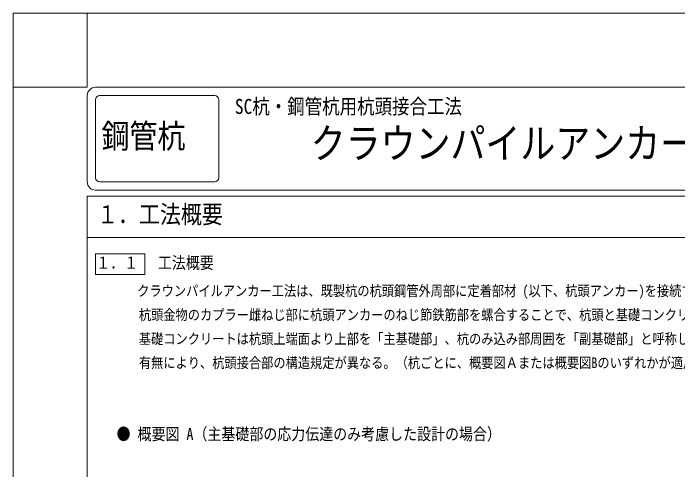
# Model space of a CAD drawing. Units: millimetres, scale not verified. Extents: x -29700 to 29700, y -21000 to 21000.
# Drawn here: x -29700 to -13536, y 9899 to 21000 of the extents above; entities that cross this region are included whole.
import ezdxf
from ezdxf.enums import TextEntityAlignment as Align

# ---------------------------------------------------------------- set-up
doc = ezdxf.new("R2010")
doc.units = ezdxf.units.MM
doc.header["$LTSCALE"] = 100
doc.layers.add('0-1_01_TITLE', color=7, linetype='Continuous')
doc.layers.add('0-4_02_TEXT', color=7, linetype='Continuous')
for name, color, linetype, lineweight in [('0-3_DEFPOINTS', 7, 'Continuous', 18), ('0-8_00_WAKU', 9, 'Continuous', 18), ('0-A_09_KAKOMI', 7, 'Continuous', 15)]:
    doc.layers.add(name, color=color, linetype=linetype, lineweight=lineweight)
doc.styles.add('ＭＳ ゴシック', font='')
doc.styles.get('ＭＳ ゴシック').set_extended_font_data('MS Gothic')

msp = doc.modelspace()

# ---------------------------------------------------------------- linework, layer by layer
at = {"layer": '0-3_DEFPOINTS'}
for p, q in [((-29700, 21000), (29700, 21000)), ((-29700, 21000), (-29700, -21000)), ((-27900, 21000), (-27900, 19200)), ((-29700, 19200), (-27900, 19200))]:
    msp.add_line(p, q, dxfattribs=at)
at = {"layer": '0-8_00_WAKU'}
for p, q in [((-27700, 19200), (27700, 19200)), ((-27900, 16900), (-27900, 19000)), ((-27600, 19000), (-24800, 19000)), ((-27700, 17000), (-27700, 18900)), ((-24700, 17000), (-24700, 18900)), ((-27600, 16900), (-24800, 16900)), ((-27700, 16700), (27700, 16700)), ((-27900, -16700), (-27900, 16550)), ((-27900, 16550), (27900, 16550)), ((-27900, 15550), (27900, 15550))]:
    msp.add_line(p, q, dxfattribs=at)
for centre, radius, start, end in [((-27700, 19000), 200, 90, 180), ((-27600, 18900), 100, 90, 180), ((-24800, 18900), 100, 0, 90), ((-27600, 17000), 100, 180, 270), ((-24800, 17000), 100, 270, 0), ((-27700, 16900), 200, 180, 270)]:
    msp.add_arc(centre, radius, start, end, dxfattribs=at)
at = {"layer": '0-A_09_KAKOMI'}
for q in [(-26500, 15150), (-27700, 14650)]:
    msp.add_line((-26500, 14650), q, dxfattribs=at)
msp.add_lwpolyline([(-26500, 15150), (-27700, 15150), (-27700, 14650)], dxfattribs=at)

# ---------------------------------------------------------------- texts
at = {"layer": '0-1_01_TITLE', "style": 'ＭＳ ゴシック', "width": 0.85}
for s, height, p in [('SC杭・鋼管杭用杭頭接合工法', 366.6, (-24309.8, 18441.3)), ('鋼管杭', 586.5, (-27554.1, 17544.1)), ('クラウンパイルアンカー工法\u3000標準図', 733.1, (-22463.6, 17252.1)), ('１．工法概要', 439.9, (-27662.6, 15758.1))]:
    msp.add_text(s, height=height, dxfattribs=at).set_placement(p, align=Align.BOTTOM_LEFT)
at = {"layer": '0-4_02_TEXT', "style": 'ＭＳ ゴシック', "width": 0.85}
for s, height, p in [('１．１', 293.3, (-27682.7, 14698.7)), ('工法概要', 293.3, (-26182.7, 14698.7)), ('クラウンパイルアンカー工法は、既製杭の杭頭鋼管外周部に定着部材 (以下、杭頭アンカー)を接続する金物（以下、杭頭金物）を部分溶込み溶接した後、', 256.6, (-26685.1, 14044.9)), ('杭頭金物のカプラー雌ねじ部に杭頭アンカーのねじ節鉄筋部を螺合することで、杭頭と基礎コンクリートを接合する工法である。', 256.6, (-26645.5, 13461.5)), ('基礎コンクリートは杭頭上端面より上部を「主基礎部」、杭のみ込み部周囲を「副基礎部」と呼称し、杭頭側面と副基礎部の応力伝達を考慮した設計の適用', 256.6, (-26645.5, 12878.2)), ('有無により、杭頭接合部の構造規定が異なる。（杭ごとに、概要図Ａまたは概要図Bのいずれかが適用される。）', 256.6, (-26645.5, 12294.9)), ('● 概要図 A（主基礎部の応力伝達のみ考慮した設計の場合）', 293.3, (-27186.6, 10532.7))]:
    msp.add_text(s, height=height, dxfattribs=at).set_placement(p, align=Align.BOTTOM_LEFT)

doc.saveas('drawing.dxf')
